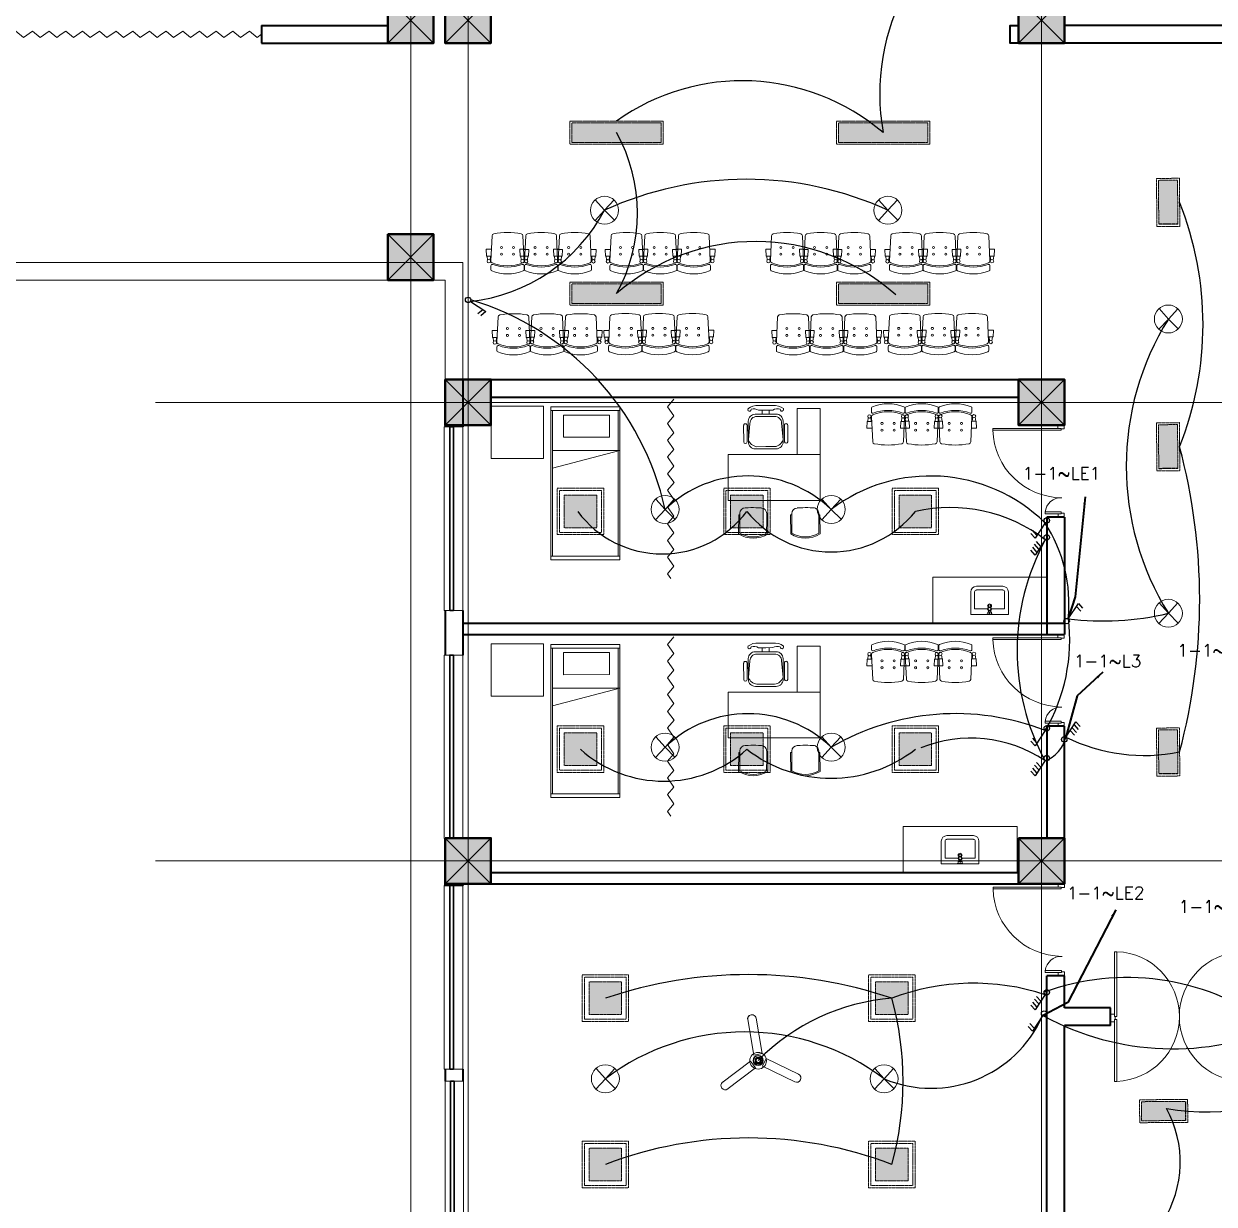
# Model space of a CAD drawing. Header units: millimetres. Extents: x 2402294 to 3337895, y 3394997 to 3969149.
# Drawn here: x 2524429 to 2539999, y 3877458 to 3892899 of the extents above; entities that cross this region are included whole.
import ezdxf

# ---------------------------------------------------------------- set-up
doc = ezdxf.new("R2010")
doc.units = ezdxf.units.MM
doc.header["$MEASUREMENT"] = 0
doc.linetypes.add('CENTER', pattern=[2, 1.25, -0.25, 0.25, -0.25])
for name, color, linetype, lineweight in [('0newfurnture', 30, 'Continuous', 15), ('48fan', 4, 'Continuous', 13), ('centreline', 52, 'CENTER', 5), ('Column-0.5', 14, 'Continuous', 50), ('conduit Light & fan City', 30, 'Continuous', 5), ('door', 41, 'Continuous', 5), ('Door Opening-0.09', 253, 'Continuous', 9), ('furniture', 34, 'Continuous', 15), ('Furniture Hospital-0.09', 44, 'Continuous', 9), ('Hatch', 9, 'Continuous', 9), ('Sill Level', 140, 'Continuous', 20), ('Switches', 173, 'Continuous', 15), ('WALL 0.2', 7, 'Continuous', 20), ('wall 0.4', 7, 'Continuous', 40), ('WINDOW', 152, 'Continuous', 30), ('Windows Plan', 152, 'Continuous', 35)]:
    doc.layers.add(name, color=color, linetype=linetype, lineweight=lineweight)
for name, color, linetype in [('1 x 4 recessed', 80, 'CENTER'), ('2 x 11 recessed', 60, 'CENTER'), ('ceilling fan', 3, 'Continuous'), ('emergencylight', 1, 'Continuous'), ('thrtywpanel', 7, 'Continuous'), ('wire powered ups', 3, 'Continuous'), ('Wires', 1, 'Continuous')]:
    doc.layers.add(name, color=color, linetype=linetype)
doc.styles.add('romans', font='romans.shx')
doc.styles.get("Standard").update_dxf_attribs({"font": 'arial.ttf'})
doc.linetypes.add('ZIGZAG', pattern='A,0.0001,-0.2,[131,ltypeshp.shx,S=0.2,R=0,X=-0.2,Y=0],-0.4,[131,ltypeshp.shx,S=0.2,R=180,X=0.2,Y=0],-0.2', length=0.8001)
doc.dimstyles.get("Standard").update_dxf_attribs({"dimtxt": 500, "dimasz": 100, "dimexe": 100, "dimexo": 200, "dimgap": 0.09, "dimtad": 0, "dimtoh": 1, "dimdec": 0, "dimzin": 0, "dimdsep": 46, "dimtxsty": 'Standard', "dimblk": 'DOT', "dimcen": 0, "dimclrd": 256, "dimclre": 256, "dimclrt": 256, "dimadec": 0, "dimazin": 0, "dimtfac": 1, "dimtdec": 0, "dimtofl": 0, "dimtmove": 0, "dimatfit": 3, "dimfxl": 1, "dimtolj": 1, "dimtzin": 0, "dimlwd": -1, "dimlwe": -1, "dimarcsym": 1})

# ---------------------------------------------------------------- blocks, each defined once
blk = doc.blocks.new('2ft column')
at = {"layer": 'Hatch', "ltscale": 5}
h = blk.add_hatch(color=256, dxfattribs=at)
h.dxf.hatch_style = 1
h.paths.add_polyline_path([(2207385, 4176559), (2207985, 4176559), (2207985, 4175959), (2207385, 4175959)])
at = {"layer": 'Column-0.5', "ltscale": 5}
blk.add_lwpolyline([(2207385, 4176559), (2207985, 4176559), (2207985, 4175959), (2207385, 4175959)], close=True, dxfattribs=at)
at = {"layer": 'Defpoints', "ltscale": 5}
for points in [[(2207985, 4176559), (2207385, 4175959)], [(2207985, 4175959), (2207385, 4176559)]]:
    blk.add_lwpolyline(points, dxfattribs=at)
blk = doc.blocks.new('main grid')
at = {"layer": 'centreline', "ltscale": 5}
for p, q in [((2541411, 4018930), (2541411, 3976624)), ((2542161, 4018930), (2542161, 3976624)), ((2549661, 4018930), (2549661, 3976624)), ((2559988, 3991172), (2538074, 3991172)), ((2559988, 3985172), (2538074, 3985172))]:
    blk.add_line(p, q, dxfattribs=at)
at = {"layer": 'Hatch'}
for p in [(333726, -180087), (333726, -183187), (334476, -185087), (341976, -185087), (334476, -191087), (341976, -191087)]:
    blk.add_blockref('2ft column', p, dxfattribs=at)
at = {"layer": 'Hatch', "xscale": -1}
for p in [(4749846, -180087), (4757346, -180087)]:
    blk.add_blockref('2ft column', p, dxfattribs=at)
blk = doc.blocks.new('MAIN DOOR')
at = {"layer": 'door', "ltscale": 1000}
for points in [[(2313.47, 188.53), (2347.4, 188.53), (2347.4, 187.28), (2313.47, 187.28)], [(2381.32, 188.53), (2348.88, 188.53), (2348.88, 187.28), (2381.32, 187.28)]]:
    blk.add_lwpolyline(points, close=True, dxfattribs=at)
for points in [[(2346.08, 190.6), (2346.08, 188.53)], [(2348.88, 188.12), (2347.4, 188.12), (2347.4, 188.53), (2346.08, 188.53), (2346.08, 190.6), (2350.2, 190.6)], [(2347.4, 188.12), (2348.88, 188.12), (2348.88, 188.53), (2350.2, 188.53), (2350.2, 190.6), (2346.08, 190.6)], [(2350.2, 190.6), (2350.2, 188.53)], [(2313.41, 120.66), (2347.33, 120.66), (2347.33, 121.91), (2313.41, 121.91), (2313.41, 120.66)], [(2348.82, 121.07), (2347.33, 121.07), (2347.33, 120.66), (2346.01, 120.66), (2346.01, 118.6), (2350.14, 118.6)], [(2347.33, 121.07), (2348.82, 121.07), (2348.82, 120.66), (2350.14, 120.66), (2350.14, 118.6), (2346.01, 118.6)], [(2346.01, 118.6), (2346.01, 120.66)], [(2381.26, 120.66), (2348.82, 120.66), (2348.82, 121.91), (2381.26, 121.91), (2381.26, 120.66)], [(2350.14, 118.6), (2350.14, 120.66)]]:
    blk.add_lwpolyline(points, dxfattribs=at)
at = {"layer": 'Door Opening-0.09', "ltscale": 1000}
for centre, radius, start, end in [((2347.4, 188.53), 33.94, 182.11678, 357.88255), ((2347.33, 120.66), 33.95, 2.11669, 177.88264)]:
    blk.add_arc(centre, radius, start, end, dxfattribs=at)
at = {"layer": 'WINDOW', "ltscale": 5}
blk.add_line((2350.14, 190.6), (2350.14, 190.6), dxfattribs=at)
blk = doc.blocks.new("door 5'")
at = {"layer": 'door', "ltscale": 1000}
for points in [[(2177525, 4317078), (2177525, 4317062), (2177516, 4317062), (2177516, 4317020), (2177473, 4317020), (2177474, 4317105)], [(2177525, 4317062), (2177525, 4317105), (2177474, 4317105), (2177473, 4317020)], [(2177473, 4317020), (2177516, 4317020)], [(2177474, 4317105), (2177516, 4317105)], [(2178697, 4316120), (2178697, 4317060), (2178671, 4317060), (2178671, 4316120), (2178697, 4316120)], [(2178689, 4317076), (2178689, 4317060), (2178697, 4317060), (2178697, 4317018), (2178740, 4317018), (2178740, 4317104)], [(2178689, 4317060), (2178689, 4317104), (2178740, 4317104), (2178740, 4317018)], [(2178740, 4317018), (2178697, 4317018)]]:
    blk.add_lwpolyline(points, dxfattribs=at)
blk.add_lwpolyline([(2177516, 4316839), (2177516, 4317062), (2177543, 4317062), (2177543, 4316839)], close=True, dxfattribs=at)
at = {"layer": 'Door Opening-0.09', "ltscale": 1000}
for centre, radius, start, end in [((2177516, 4317062), 224, 276.6944, 2.344), ((2178697, 4317076), 957, 180.3416, 268.4244)]:
    blk.add_arc(centre, radius, start, end, dxfattribs=at)
at = {"layer": 'WINDOW', "ltscale": 5}
blk.add_line((2177474, 4317104), (2177474, 4317104), dxfattribs=at)
blk = doc.blocks.new('BANCAS')
at = {"layer": 'Furniture Hospital-0.09'}
for p, q in [((-0.236, -0.247), (-0.314, -0.247)), ((-0.309, -0.347), (-0.314, -0.247)), ((-0.241, -0.347), (-0.309, -0.347)), ((-0.294, -0.405), (-0.3, -0.347)), ((-0.256, -0.405), (-0.25, -0.347)), ((0.314, -0.25), (0.236, -0.25)), ((0.309, -0.35), (0.241, -0.35)), ((0.256, -0.409), (0.25, -0.35)), ((0.294, -0.409), (0.3, -0.35)), ((0.309, -0.35), (0.314, -0.25))]:
    blk.add_line(p, q, dxfattribs=at)
blk.add_lwpolyline([(0.227, -0.048, 0.346546), (0.203, -0.019, 0.095695), (-0.203, -0.019, 0.346546), (-0.227, -0.048), (-0.244, -0.417, 0.318973), (-0.225, -0.447, 0.193005), (0.225, -0.447, 0.318973), (0.244, -0.417)], format="xyb", close=True, dxfattribs=at)
blk.add_lwpolyline([(-0.245, -0.522), (-0.245, -0.489, -0.522832), (-0.218, -0.471, 0.18), (0.218, -0.471, -0.522832), (0.245, -0.489), (0.245, -0.547, -0.306573), (0.232, -0.565, -0.192782), (-0.232, -0.565, -0.306573), (-0.245, -0.547), (-0.245, -0.504)], format="xyb", dxfattribs=at)
for centre, radius in [((-0.09, -0.22), 0.015), ((-0.09, -0.32), 0.015), ((0.09, -0.22), 0.015), ((0.09, -0.32), 0.015), ((-0.275, -0.422), 0.025), ((0.275, -0.425), 0.025)]:
    blk.add_circle(centre, radius, dxfattribs=at)
blk = doc.blocks.new('A$C72AE6952')
at = {"ltscale": 20, "xscale": 800, "yscale": 800, "zscale": 800, "row_count": 1, "column_count": 3, "row_spacing": 0, "column_spacing": 440.0000000000001}
blk.add_blockref('BANCAS', (-440, 0), dxfattribs=at)
blk = doc.blocks.new('TAP')
at = {"layer": 'Furniture Hospital-0.09', "linetype": 'Continuous'}
for p, q in [((0, 38), (0, -38)), ((5, 38), (0, 38)), ((5, 38), (5, -38)), ((30, 25), (5, 25)), ((30, 0), (5, 0)), ((30, 25), (30, -25)), ((56, 16), (30, 16)), ((51, 7), (48, 8)), ((59, 19), (57, 22)), ((73, 24), (73, 27)), ((88, 20), (89, 22)), ((97, 15), (125, 12)), ((97, 8), (100, 9)), ((5, -38), (0, -38)), ((30, -25), (5, -25)), ((56, -16), (30, -16)), ((51, -8), (48, -9)), ((60, -20), (58, -22)), ((74, -24), (74, -27)), ((88, -19), (90, -22)), ((97, -7), (100, -8)), ((97, -15), (125, -12))]:
    blk.add_line(p, q, dxfattribs=at)
for radius in [21.2, 19.7]:
    blk.add_circle((74, 0), radius, dxfattribs=at)
for centre, radius, start, end in [((74, 0), 27.2, 163.0512, 199.0512), ((74, 0), 24.2, 127.0512, 163.0512), ((74, 0), 27.2, 91.0512, 127.0512), ((74, 0), 24.2, 55.0512, 91.0512), ((74, 0), 27.2, 19.0512, 55.0512), ((74, 0), 24.2, 343.0512, 19.0512), ((95, 0), 32.6, 337.45, 22.55), ((74, 0), 24.2, 199.0512, 235.0512), ((74, 0), 27.2, 235.0512, 271.0512), ((74, 0), 24.2, 271.0512, 307.0512), ((74, 0), 27.2, 307.0512, 343.0512)]:
    blk.add_arc(centre, radius, start, end, dxfattribs=at)
blk = doc.blocks.new('bazin')
at = {"layer": '0newfurnture', "ltscale": 5}
for p, q in [((2434577, 4011590), (2435069, 4011590)), ((2434577, 4011295), (2434577, 4011590)), ((2434626, 4011295), (2434626, 4011516)), ((2434626, 4011516), (2434799, 4011516)), ((2434847, 4011516), (2435020, 4011516)), ((2435020, 4011516), (2435020, 4011295)), ((2435069, 4011590), (2435069, 4011295)), ((2434996, 4011270), (2434651, 4011270)), ((2434996, 4011221), (2434651, 4011221))]:
    blk.add_line(p, q, dxfattribs=at)
blk.add_circle((2434823, 4011477), 25.6, dxfattribs=at)
for centre, radius, start, end in [((2434651, 4011295), 73.8, 180, 270), ((2434651, 4011295), 24.6, 180, 270), ((2434996, 4011295), 73.8, 270, 0), ((2434996, 4011295), 24.6, 270, 0)]:
    blk.add_arc(centre, radius, start, end, dxfattribs=at)
at = {"layer": '0newfurnture', "ltscale": 5, "xscale": 0.9842520018725999, "yscale": 0.9842520018725999, "zscale": 0.9842520018725999, "rotation": 270}
blk.add_blockref('TAP', (2434823, 4011590), dxfattribs=at)
blk = doc.blocks.new('ADHIKRIT')
at = {"layer": 'furniture'}
for p, q in [((900, 1351), (0, 1351)), ((0, 1351), (0, -450)), ((0, 741), (0, 1351)), ((900, -450), (900, 1351)), ((-245, 1046), (-569, 1047)), ((-245, 980), (-569, 981)), ((1048, 956), (1048, 1014)), ((1187, 1121), (1153, 1121)), ((1187, 1145), (1558, 1147)), ((1187, 1145), (1187, 1121)), ((1187, 1121), (1545, 1123)), ((1050, 758), (1050, 711)), ((1050, 700), (1050, 711)), ((-789, 683), (-869, 683)), ((-789, 547), (-869, 547)), ((1189, 595), (1157, 595)), ((1187, 595), (1187, 571)), ((1187, 571), (1558, 573)), ((1189, 595), (1286, 595)), ((1287, 595), (1545, 597)), ((-247, 247), (-571, 248)), ((-900, 0), (0, 0)), ((-900, -450), (-900, 0)), ((-247, 182), (-571, 182)), ((1189, 102), (1157, 102)), ((1187, 126), (1558, 124)), ((1187, 102), (1187, 126)), ((1189, 102), (1286, 101)), ((1287, 101), (1545, 100)), ((1050, -4), (1050, -14)), ((1050, -61), (1050, -14)), ((0, -450), (-900, -450)), ((0, -450), (900, -450)), ((1048, -260), (1048, -318)), ((1187, -425), (1153, -425)), ((1187, -425), (1545, -426)), ((1187, -449), (1187, -425)), ((1187, -449), (1558, -450))]:
    blk.add_line(p, q, dxfattribs=at)
for points in [[(-897, 962, 0.207066), (-957, 755), (-957, 615)], [(-110, 614), (-109, 818, 0.414214), (-246, 955), (-655, 956, 0.418376), (-789, 820), (-789, 615)], [(-153, 614), (-152, 788, 0.28028), (-288, 955), (-610, 925, 0.418376), (-744, 789), (-745, 615)], [(-885, 900, 0.214578), (-869, 755), (-869, 615)], [(-899, 268, -0.207066), (-958, 476), (-957, 615)], [(-886, 330, -0.214578), (-870, 475), (-869, 615)], [(-110, 614), (-110, 409, -0.414214), (-247, 273), (-656, 274, -0.418376), (-790, 410), (-789, 615)], [(-153, 614), (-153, 440, -0.28028), (-290, 273), (-612, 304, -0.418376), (-745, 441), (-745, 615)]]:
    blk.add_lwpolyline(points, format="xyb", dxfattribs=at)
for centre, radius, start, end in [((-881, 933), 33.3, 262.3354, 120.0474), ((-569, 1014), 32.9, 89.8702, 269.8702), ((-245, 1013), 32.9, 269.8702, 89.8702), ((1753, 864), 711, 172.5908, 188.6233), ((1154, 1015), 106, 90.3083, 180.3083), ((1203, 1157), 39.5, 294.3355, 296.5711), ((1099, 860), 518, 329.4756, 30.5244), ((1099, 860), 542, 328.0257, 31.9845), ((1157, 701), 106, 180.3083, 270.3083), ((-882, 297), 33.3, 239.693, 97.4051), ((-571, 215), 32.9, 89.8702, 269.8702), ((-253, 214), 33.4, 280.4483, 79.5122), ((1157, -4), 106, 89.6917, 179.6917), ((1099, -163), 518, 329.4756, 30.5244), ((1099, -163), 542, 328.0155, 31.9743), ((1753, -168), 711, 171.3767, 187.4092), ((1154, -319), 106, 179.6917, 269.6917), ((1203, -461), 39.5, 63.4289, 65.6645)]:
    blk.add_arc(centre, radius, start, end, dxfattribs=at)
blk = doc.blocks.new('BED')
at = {"layer": 'Furniture Hospital-0.09'}
for p, q in [((-2.12, 0.475), (-2.12, -0.475)), ((-2.12, -0.475), (-2.12, 0.475)), ((-0.008, 0.475), (-2.12, 0.475)), ((-2.07, 0.475), (-2.07, -0.475)), ((-0.058, 0.455), (-2.07, 0.455)), ((-0.855, -0.455), (-0.61, 0.475)), ((-0.61, 0.475), (-0.61, -0.455)), ((-0.425, 0.336), (-0.426, -0.303)), ((-0.425, 0.336), (-0.121, 0.336)), ((-0.121, -0.303), (-0.121, 0.336)), ((-0.058, -0.475), (-0.058, 0.475)), ((-0.008, -0.475), (-0.008, 0.475)), ((-0.426, -0.303), (-0.121, -0.303)), ((-2.12, -0.475), (-0.008, -0.475)), ((-2.07, -0.455), (-0.058, -0.455))]:
    blk.add_line(p, q, dxfattribs=at)
blk = doc.blocks.new('w1')
at = {"layer": 'Sill Level'}
blk.add_lwpolyline([(2460641, 3827503), (2460641, 3825103), (2460401, 3825103), (2460401, 3827503)], close=True, dxfattribs=at)
at = {"layer": 'Windows Plan'}
blk.add_lwpolyline([(2460521, 3825103), (2460521, 3827503), (2460473, 3827503), (2460473, 3825103)], close=True, dxfattribs=at)
blk = doc.blocks.new('4 ft recessed panel')
at = {"layer": '1 x 4 recessed', "lineweight": 0}
h = blk.add_hatch(dxfattribs=at)
h.set_pattern_fill('AR-SAND', color=256, scale=6.25)
h.set_pattern_definition([(37.5, (-418269.719, 97562.351), (-0.39370849, 12.04264856), [0, -9.5, 0, -10.625, 0, -10.15625]), (7.5, (-418269.719, 97562.351), (11.0611044, 17.6384129), [0, -5.125, 0, -8.5625, 0, -3.28125]), (327.5, (-418277.406, 97562.351), (19.46338664, 0.03536908), [0, -3.125, 0, -11.25, 0, -14.6875]), (317.5, (-418277.406, 97562.351), (18.7882913, 5.4854723), [0, -1.5625, 0, -7.375, 0, -8.4375])])
h.paths.add_polyline_path([(-575, 125), (575, 125), (575, -125), (-575, -125)])
for points in [[(-600, 150), (600, 150), (600, -150), (-600, -150)], [(-575, 125), (575, 125), (575, -125), (-575, -125)]]:
    blk.add_lwpolyline(points, close=True, dxfattribs=at)
blk = doc.blocks.new('36W LED PANEL')
at = {"layer": '2 x 11 recessed', "lineweight": 0, "true_color": 0xffffff, "transparency": 33554664}
h = blk.add_hatch(dxfattribs=at)
h.set_pattern_fill('DOTS', scale=15.2)
h.paths.add_polyline_path([(-213, 213), (213, 213), (213, -213), (-213, -213)])
at = {"layer": '2 x 11 recessed', "lineweight": 0}
for points in [[(-304, 304), (304, 304), (304, -304), (-304, -304)], [(-274, 274), (274, 274), (274, -274), (-274, -274)], [(-213, 213), (213, 213), (213, -213), (-213, -213)]]:
    blk.add_lwpolyline(points, close=True, dxfattribs=at)
blk = doc.blocks.new('2 ft panel')
at = {"layer": '1 x 4 recessed', "lineweight": 0}
h = blk.add_hatch(dxfattribs=at)
h.set_pattern_fill('AR-SAND', color=256, scale=6.25)
h.set_pattern_definition([(37.5, (-417982.219, 97562.351), (-0.39370849, 12.04264856), [0, -9.5, 0, -10.625, 0, -10.15625]), (7.5, (-417982.219, 97562.351), (11.0611044, 17.6384129), [0, -5.125, 0, -8.5625, 0, -3.28125]), (327.5, (-417989.906, 97562.351), (19.46338664, 0.03536908), [0, -3.125, 0, -11.25, 0, -14.6875]), (317.5, (-417989.906, 97562.351), (18.7882913, 5.4854723), [0, -1.5625, 0, -7.375, 0, -8.4375])])
h.paths.add_polyline_path([(287, -125), (287, 125), (-288, 125), (-288, -125)])
at = {"layer": '1 x 4 recessed'}
blk.add_line((287, 125), (287, -125), dxfattribs=at)
at = {"layer": '1 x 4 recessed', "lineweight": 0}
for points in [[(316, -150), (-313, -150), (-313, 150), (316, 150)], [(287, -125), (-288, -125), (-288, 125), (287, 125)], [(316, 150), (316, -150)]]:
    blk.add_lwpolyline(points, dxfattribs=at)
blk = doc.blocks.new('4 WAY')
at = {"layer": 'Switches', "lineweight": 30}
for p, q in [((1.76, 2.13), (6.02, 8.52)), ((4.51, 6.01), (6.27, 4.01)), ((5.27, 7.27), (7.02, 5.26)), ((6.02, 8.52), (7.78, 6.51)), ((3.64, 4.89), (5.39, 2.88))]:
    blk.add_line(p, q, dxfattribs=at)
blk.add_circle((1.13, 1.13), 1.13, dxfattribs=at)
blk = doc.blocks.new('emergency')
at = {"layer": 'conduit Light & fan City'}
for p, q in [((0, 0), (-124, -135)), ((-122, 136), (0, 0)), ((124, 135), (0, 0)), ((0, 0), (129, -129))]:
    blk.add_line(p, q, dxfattribs=at)
blk.add_circle((0, 0), 183, dxfattribs=at)
blk = doc.blocks.new('2 WAY')
at = {"layer": 'Switches', "lineweight": 30}
for p, q in [((1.76, 2.13), (6.02, 8.52)), ((5.27, 7.27), (7.02, 5.26)), ((6.02, 8.52), (7.78, 6.51))]:
    blk.add_line(p, q, dxfattribs=at)
blk.add_circle((1.13, 1.13), 1.13, dxfattribs=at)
blk = doc.blocks.new('48 inch fan')
at = {"color": 3, "extrusion": (-0.984895, -0.173153, 0)}
for p, q in [((-33.3, 131.7, -78.1), (-33.3, 131.7, -76)), ((-33.3, 131.7, -78.1), (-13.3, 18.3, -78.1)), ((-13.3, 18.3, -78.1), (-13.3, 18.3, -76))]:
    blk.add_line(p, q, dxfattribs=at)
at = {"color": 3}
for p, q in [((-33.3, 131.7, -78.1), (-33.3, 131.7, -76)), ((-6.6, 136.4, -78.1), (-6.6, 136.4, -76)), ((13.4, 23, -76), (-13.3, 18.3, -76)), ((14, -17.8, -76), (25.8, 6.6, -76)), ((-116.3, -70.9, -76), (-24.4, -1.4, -76)), ((-8.1, -23.1, -76), (-100, -92.5, -76)), ((-24.4, -1.4, -76), (-8.1, -23.1, -76)), ((117.6, -68, -76), (14, -17.8, -76)), ((129.5, -43.6, -78.1), (129.5, -43.6, -76))]:
    blk.add_line(p, q, dxfattribs=at)
at = {"color": 3, "extrusion": (0.984895, 0.173153, 0)}
for p, q in [((-6.6, 136.4, -78.1), (-6.6, 136.4, -76)), ((13.4, 23, -78.1), (13.4, 23, -76))]:
    blk.add_line(p, q, dxfattribs=at)
at = {"color": 3, "extrusion": (0, 0, -1)}
for p, q in [((13.4, 23, -78.1), (-6.6, 136.4, -78.1)), ((-13.3, 18.3, -78.1), (13.4, 23, -78.1)), ((14, -17.8, -78.1), (25.8, 6.6, -78.1)), ((-116.3, -70.9, -78.1), (-24.4, -1.4, -78.1)), ((-8.1, -23.1, -78.1), (-100, -92.5, -78.1)), ((-24.4, -1.4, -78.1), (-8.1, -23.1, -78.1)), ((117.6, -68, -78.1), (14, -17.8, -78.1))]:
    blk.add_line(p, q, dxfattribs=at)
at = {"color": 3, "extrusion": (0.173153, -0.984895, 0)}
for p, q in [((13.4, 23, -76), (-13.3, 18.3, -76)), ((-13.3, 18.3, -78.1), (13.4, 23, -78.1)), ((-13.3, 18.3, -78.1), (-13.3, 18.3, -76)), ((13.4, 23, -78.1), (13.4, 23, -76))]:
    blk.add_line(p, q, dxfattribs=at)
at = {"color": 3, "extrusion": (-0.900152, 0.435576, 0)}
for p, q in [((14, -17.8, -76), (25.8, 6.6, -76)), ((14, -17.8, -78.1), (25.8, 6.6, -78.1)), ((25.8, 6.6, -78.1), (25.8, 6.6, -76)), ((14, -17.8, -78.1), (14, -17.8, -76))]:
    blk.add_line(p, q, dxfattribs=at)
at = {"color": 3, "extrusion": (0.435576, 0.900152, 0)}
for p, q in [((25.8, 6.6, -78.1), (25.8, 6.6, -76)), ((25.8, 6.6, -78.1), (129.5, -43.6, -78.1)), ((129.5, -43.6, -78.1), (129.5, -43.6, -76))]:
    blk.add_line(p, q, dxfattribs=at)
at = {"color": 3, "extrusion": (-0.602909, 0.79781, 0)}
for p, q in [((-116.3, -70.9, -76), (-24.4, -1.4, -76)), ((-116.3, -70.9, -78.1), (-24.4, -1.4, -78.1)), ((-24.4, -1.4, -78.1), (-24.4, -1.4, -76))]:
    blk.add_line(p, q, dxfattribs=at)
at = {"color": 3, "extrusion": (0.602909, -0.79781, 0)}
for p, q in [((-8.1, -23.1, -76), (-100, -92.5, -76)), ((-8.1, -23.1, -78.1), (-100, -92.5, -78.1)), ((-8.1, -23.1, -78.1), (-8.1, -23.1, -76)), ((-97.8, -90.4, -2.4), (-97.8, -90.4, -0.4))]:
    blk.add_line(p, q, dxfattribs=at)
at = {"color": 3, "extrusion": (0.79781, 0.602909, 0)}
for p, q in [((-24.4, -1.4, -76), (-8.1, -23.1, -76)), ((-24.4, -1.4, -78.1), (-24.4, -1.4, -76)), ((-24.4, -1.4, -78.1), (-8.1, -23.1, -78.1)), ((-8.1, -23.1, -78.1), (-8.1, -23.1, -76))]:
    blk.add_line(p, q, dxfattribs=at)
at = {"color": 3, "extrusion": (-0.435576, -0.900152, 0)}
for p, q in [((117.6, -68, -76), (14, -17.8, -76)), ((14, -17.8, -78.1), (14, -17.8, -76)), ((117.6, -68, -78.1), (14, -17.8, -78.1))]:
    blk.add_line(p, q, dxfattribs=at)
at = {"color": 3}
for centre, radius in [((0, 0, -71.1), 26.7), ((0, 0, -81.3), 26.7), ((0, 0), 6.78)]:
    blk.add_circle(centre, radius, dxfattribs=at)
at = {"color": 3, "extrusion": (0, 0, -1)}
for centre, radius in [((0, 0, 81.3), 26.7), ((0, 0, 71.1), 26.7), ((0, 0, 81.3), 6.78), ((0, 0, 81.3), 6.78)]:
    blk.add_circle(centre, radius, dxfattribs=at)
at = {"color": 3, "extrusion": (-0.024462, -1e-16, 0.999701)}
for centre, radius in [((-0.6, 0.2, 16), 16.3), ((-0.9, 0.2, 16), 14.5), ((-0.9, 0.2, 16), 14.5), ((-0.6, 0.2, -5.6), 8.13)]:
    blk.add_circle(centre, radius, dxfattribs=at)
at = {"color": 3, "extrusion": (0.024462, 1e-16, -0.999701)}
for centre, radius in [((0.6, 0.2, -16), 16.3), ((0.4, 0.2, 0.2), 10.2), ((0.8, 0.2, 0.2), 9.08), ((0.9, 0.2, 5.6), 7.26)]:
    blk.add_circle(centre, radius, dxfattribs=at)
at = {"color": 3, "extrusion": (0.024462, 0, -0.999701)}
blk.add_circle((0.8, 0.2, 0.2), 6.78, dxfattribs=at)
at = {"color": 3, "extrusion": (0, 0, -1)}
for centre, start, end in [((19.9, 134.1, 78.1), 350.0288, 170.0288), ((19.9, 134.1, 76), 350.0288, 170.0288), ((105.9, -79.6, 2.4), 232.9215, 52.9215), ((-123.6, -55.8, 76), 115.822, 295.822), ((-123.6, -55.8, 78.1), 115.822, 295.822), ((-123.6, -55.8, 78.1), 115.822, 295.822)]:
    blk.add_arc(centre, 13.6, start, end, dxfattribs=at)
at = {"color": 3}
for centre, start, end in [((-19.9, 134.1, -76), 9.9712, 189.9712), ((-19.9, 134.1, -78.1), 9.9712, 189.9712), ((123.6, -55.8, -76), 244.178, 64.178)]:
    blk.add_arc(centre, 13.6, start, end, dxfattribs=at)
blk = doc.blocks.new('_Dot')
at = {"color": 0, "linetype": 'ByBlock', "lineweight": -2}
blk.add_line((-0.5, 0), (-1, 0), dxfattribs=at)
at = {"color": 0, "linetype": 'ByBlock', "lineweight": -3, "const_width": 0.5}
blk.add_lwpolyline([(-0.25, 0, 1), (0.25, 0, 1)], format="xyb", close=True, dxfattribs=at)

msp = doc.modelspace()

# ---------------------------------------------------------------- linework, layer by layer
at = {"layer": '0newfurnture', "ltscale": 5}
for points in [[(2536317.9, 3885659.2), (2537806.4, 3885659.2), (2537806.4, 3885059.2), (2536317.9, 3885059.2)], [(2535932.7, 3882397.1), (2537421.3, 3882397.1), (2537421.3, 3881797.1), (2535932.7, 3881797.1)]]:
    msp.add_lwpolyline(points, close=True, dxfattribs=at)
at = {"layer": 'furniture'}
for points in [[(2530542.4, 3887213.5), (2531224.5, 3887213.5), (2531224.5, 3887895.6), (2530542.4, 3887895.6)], [(2530542.4, 3884105.5), (2531224.5, 3884105.5), (2531224.5, 3884787.6), (2530542.4, 3884787.6)]]:
    msp.add_lwpolyline(points, close=True, dxfattribs=at)
at = {"layer": 'WALL 0.2', "ltscale": 5}
for p, q in [((2514634.1, 3889777.1), (2530169.1, 3889777.1)), ((2530169.1, 3889777.1), (2530169.1, 3888247.1)), ((2514864.1, 3889547.1), (2529939.1, 3889547.1)), ((2529939.1, 3889547.1), (2529939.1, 3888247.1))]:
    msp.add_line(p, q, dxfattribs=at)
at = {"layer": 'wall 0.4', "ltscale": 5}
for p, q in [((2527539.1, 3892877.1), (2529189.1, 3892877.1)), ((2527539.1, 3892877.1), (2527539.1, 3892647.1)), ((2529939.1, 3888247.1), (2529939.1, 3887625.8)), ((2530169.1, 3888247.1), (2530169.1, 3887625.8)), ((2529939.1, 3885225.8), (2529939.1, 3884640)), ((2530169.1, 3885225.8), (2530169.1, 3884640)), ((2529939.1, 3879225.8), (2529939.1, 3879066.4)), ((2530169.1, 3879225.8), (2530169.1, 3879066.4))]:
    msp.add_line(p, q, dxfattribs=at)
for points in [[(2537439.1, 3892647.1), (2537329.1, 3892647.1), (2537329.1, 3892877.1), (2537439.1, 3892877.1)], [(2543839.1, 3892877.1), (2538039.1, 3892877.1)], [(2527539.1, 3892647.1), (2529189.1, 3892647.1)], [(2544939.1, 3892647.1), (2538039.1, 3892647.1)], [(2530539.1, 3888247.1), (2537439.1, 3888247.1)], [(2530539.1, 3888017.1), (2537439.1, 3888017.1)], [(2537809.1, 3886447.1), (2537809.1, 3884909.2)], [(2538038.4, 3886447.1), (2537809.1, 3886447.1)], [(2538039.1, 3886447.1), (2538039.1, 3884909.2)], [(2530169.1, 3885059.2), (2538039.1, 3885059.2)], [(2530169.1, 3884909.2), (2538039.1, 3884909.2)], [(2537809.1, 3883709.2), (2537809.1, 3882247.1)], [(2538037.1, 3883709.2), (2537809.1, 3883709.2)], [(2538037.1, 3883709.2), (2538037.1, 3882247.1)], [(2530539.1, 3881797.1), (2537439.1, 3881797.1)], [(2530539.1, 3881647.1), (2537439.1, 3881647.1)], [(2537809.1, 3876236.2), (2537809.1, 3880447.1)], [(2538040.6, 3880447.1), (2537809.1, 3880447.1)], [(2538039.1, 3880025.1), (2538039.1, 3880447.1)], [(2538643.2, 3880025.1), (2538039.1, 3880025.1)], [(2538643.2, 3879796.6), (2538643.2, 3880026.6)], [(2538039.1, 3876236.2), (2538039.1, 3879795.1)], [(2538643.2, 3879795.1), (2538039.1, 3879795.1)]]:
    msp.add_lwpolyline(points, dxfattribs=at)
msp.add_lwpolyline([(2530169.1, 3881625.8), (2529939.1, 3881625.8), (2529939.1, 3881647.1), (2530169.1, 3881647.1)], close=True, dxfattribs=at)
at = {"layer": 'WINDOW', "linetype": 'ZIGZAG', "lineweight": 20, "ltscale": 0.5}
for points in [[(2524918.4, 3892762.1), (2524862.6, 3892719.7), (2524761.6, 3892804.7), (2524641.8, 3892721.8), (2524543.2, 3892804.7), (2524423.4, 3892721.8), (2524324.8, 3892804.7), (2524205, 3892721.8), (2524106.4, 3892804.7), (2523986.6, 3892721.8), (2523939.1, 3892761.8)], [(2526228.7, 3892762.1), (2526172.9, 3892719.7), (2526071.9, 3892804.7), (2525952.1, 3892721.8), (2525853.5, 3892804.7), (2525733.7, 3892721.8), (2525635.1, 3892804.7), (2525515.3, 3892721.8), (2525416.7, 3892804.7), (2525296.9, 3892721.8), (2525198.3, 3892804.7), (2525078.5, 3892721.8), (2524979.9, 3892804.7), (2524918.4, 3892762.1)], [(2527539.1, 3892762.1), (2527483.2, 3892719.7), (2527382.2, 3892804.7), (2527262.4, 3892721.8), (2527163.8, 3892804.7), (2527044, 3892721.8), (2526945.4, 3892804.7), (2526825.6, 3892721.8), (2526727, 3892804.7), (2526607.2, 3892721.8), (2526508.6, 3892804.7), (2526388.8, 3892721.8), (2526290.2, 3892804.7), (2526228.7, 3892762.1)], [(2532932, 3887987.2), (2532849, 3887888.6), (2532932, 3887768.8), (2532849, 3887670.3), (2532932, 3887550.5), (2532849, 3887451.9), (2532932, 3887332.1), (2532849, 3887233.5), (2532932, 3887113.7), (2532846.8, 3887012.5), (2532934, 3886897.7), (2532849, 3886796.7), (2532932, 3886676.9), (2532849, 3886578.3), (2532932, 3886458.5), (2532849, 3886359.9), (2532932, 3886240.1), (2532849, 3886141.6), (2532932, 3886021.8), (2532849, 3885923.2), (2532932, 3885803.4), (2532849, 3885704.8), (2532891.6, 3885643.3)], [(2532932, 3884879.3), (2532849, 3884780.7), (2532932, 3884660.9), (2532849, 3884562.3), (2532932, 3884442.5), (2532849, 3884343.9), (2532932, 3884224.1), (2532849, 3884125.6), (2532932, 3884005.8), (2532846.8, 3883904.6), (2532934, 3883789.8), (2532849, 3883688.8), (2532932, 3883569), (2532849, 3883470.4), (2532932, 3883350.6), (2532849, 3883252), (2532932, 3883132.2), (2532849, 3883033.6), (2532932, 3882913.8), (2532849, 3882815.3), (2532932, 3882695.5), (2532849, 3882596.9), (2532891.6, 3882535.4)]]:
    msp.add_lwpolyline(points, dxfattribs=at)
at = {"layer": 'wire powered ups', "ltscale": 5}
for centre, radius, start, end in [((2533877.9, 3886423.8), 4441.6, 65.34113, 114.65887), ((2530019.8, 3891524.1), 2269.6, 276.35431, 332.05237), ((2529210.9, 3885752.9), 3691.9, 12.41133, 73.24867), ((2542488.7, 3887112.7), 3640, 148.07555, 211.92445), ((2533903.1, 3885419), 1565.8, 46.05361, 133.94639), ((2536285.7, 3884846.7), 2137.4, 45.48906, 127.32341), ((2536181, 3885317.2), 1918.4, 354.02071, 33.31547), ((2535751.2, 3884837.3), 2357.6, 329.83326, 6.91846), ((2538553.5, 3888694.2), 3606.9, 262.59982, 283.56075), ((2533903.1, 3882308.3), 1565.8, 46.05361, 133.94639), ((2536613.4, 3880655), 3220, 68.57881, 120.28035), ((2536297.3, 3880568.7), 1594.7, 247.25141, 335.99946), ((2539461.4, 3883047.6), 3557.3, 241.67936, 294.04511), ((2533858, 3876691.9), 3018.5, 52.85581, 127.14419)]:
    msp.add_arc(centre, radius, start, end, dxfattribs=at)
at = {"layer": 'Wires', "ltscale": 5}
for centre, radius, start, end in [((2538514.4, 3891984.7), 2890.5, 112.59642, 190.14808), ((2533827.7, 3889316.4), 2837.6, 49.53977, 125.45754), ((2530287.2, 3890422.4), 2167.5, 330.93244, 29.06756), ((2535523.5, 3888965.6), 4329.3, 338.32996, 21.67004), ((2533998.7, 3887288.4), 2762.6, 48.39663, 131.12823), ((2532071.2, 3885370.5), 7737.6, 345.04683, 14.95317), ((2532779.6, 3887344.6), 1380.2, 216.71857, 323.3476), ((2534988.6, 3887398.4), 1408.5, 218.54259, 321.45741), ((2536544.8, 3884524), 2047.8, 52.57029, 102.82441), ((2540461.8, 3884700.3), 3040.4, 151.51865, 208.27066), ((2536815.1, 3881807.5), 1746.3, 56.29539, 112.04329), ((2537654.1, 3883649.8), 410.7, 288.44425, 348.6051), ((2539087.5, 3885657.2), 2329, 243.73319, 281.3741), ((2532798.2, 3884617.9), 1626.1, 227.97049, 312.02951), ((2534988.6, 3884817.2), 1787.1, 231.94111, 308.05889), ((2533908.7, 3874633.4), 5828, 71.25026, 108.74974), ((2538860.4, 3877244.8), 3176.8, 54.47845, 110.00249), ((2536851.5, 3877331.6), 3016.5, 71.88476, 110.76606), ((2536002.4, 3877392.7, 355.7), 2768.2, 94.56623, 135.34627), ((2531875.2, 3879064.8), 4055.3, 344.44645, 15.55355), ((2539921.6, 3882002), 3337.8, 260.59165, 299.67942), ((2538096.4, 3878009.6), 1458.3, 327.58774, 28.6615), ((2533908.7, 3873083.7), 5240, 69.05278, 110.94722)]:
    msp.add_arc(centre, radius, start, end, dxfattribs=at)

# ---------------------------------------------------------------- block references
at = {"layer": '0newfurnture', "xscale": -1, "rotation": 180}
for p in [(102237.7, 7896762.7), (101852.6, 7893500.7)]:
    msp.add_blockref('bazin', p, dxfattribs=at)
at = {"layer": '1 x 4 recessed', "xscale": 1.015649799774034, "yscale": 1.015649799774034, "zscale": 1.015649799774034}
for p in [(2532181.6, 3891475.4), (2535669.1, 3891475.4), (2532181.6, 3889369.3), (2535669.1, 3889369.3)]:
    msp.add_blockref('4 ft recessed panel', p, dxfattribs=at)
at = {"layer": '1 x 4 recessed'}
for p, rotation in [((2539396.7, 3890564.6), 270.4480127828098), ((2539396.7, 3887367.4), 270.4480127828098), ((2539396.7, 3883374.3), 270.4480127828098), ((2539336.5, 3878675.7), 0.4480127828097937)]:
    msp.add_blockref('2 ft panel', p, dxfattribs=dict(at, rotation=rotation))
at = {"layer": '48fan', "xscale": 4.079775000000025, "yscale": 4.079775000000025, "zscale": 4.079775000000025, "rotation": 0.08050573568567779}
msp.add_blockref('48 inch fan', (2534033.8, 3879334.5, 290.3), dxfattribs=at)
at = {"layer": 'ceilling fan', "lineweight": -3, "xscale": 31.30765159497629, "yscale": 31.30765159497629, "zscale": 31.30765159497629}
for name, p, rotation in [('2 WAY', (2530204.4, 3889323.4), 270), ('2 WAY', (2537844.3, 3886437.5), 180.0153879963838), ('4 WAY', (2537844.4, 3886216.8), 180), ('2 WAY', (2538034, 3885050.7), 0.01538799638375275), ('2 WAY', (2537844.3, 3883719.3), 180.0153879963838), ('4 WAY', (2537844.4, 3883328), 180), ('4 WAY', (2537844.4, 3880265.3), 180), ('2 WAY', (2537809, 3879986.7), 180.0153879963838)]:
    msp.add_blockref(name, p, dxfattribs=dict(at, rotation=rotation))
msp.add_blockref('4 WAY', (2538001.8, 3883502), dxfattribs=at)
at = {"layer": 'door', "xscale": -0.9473750180788149, "yscale": 0.9473750180788149, "zscale": 0.9473750180788149, "rotation": 270.0040133245631}
for p in [(-1551735, 1823276.7), (-1551735, 1820538.7), (-1551732.7, 1817276.7)]:
    msp.add_blockref("door 5'", p, dxfattribs=at)
at = {"layer": 'Door Opening-0.09', "xscale": -24.99999476308163, "yscale": 24.99999476308163, "zscale": 24.99999476308163, "rotation": 89.95085157849962}
msp.add_blockref('MAIN DOOR', (2543458.5, 3938593.4), dxfattribs=at)
at = {"layer": 'emergencylight'}
for p in [(2532024.8, 3890460.4), (2535731, 3890460.4), (2539399.2, 3889037.6), (2532816.5, 3886546.3), (2534989.8, 3886546.3), (2539399.2, 3885187.9), (2532816.5, 3883435.7), (2534989.8, 3883435.7), (2532035.3, 3879098), (2535680.6, 3879098)]:
    msp.add_blockref('emergency', p, dxfattribs=at)
at = {"layer": 'furniture', "xscale": -947.368421052245, "yscale": 947.368421052245, "zscale": 947.368421052245, "rotation": 270}
for p in [(2531773, 3887895.6), (2531773, 3884787.6)]:
    msp.add_blockref('BED', p, dxfattribs=at)
at = {"layer": 'furniture', "extrusion": (0, 0, -1), "xscale": 0.6669998082076751, "yscale": 0.6669998082076751, "zscale": -0.6669998082076751, "rotation": 270.0000000000001}
for p in [(-2534542.7, 3887265.7), (-2534542.7, 3884157.8)]:
    msp.add_blockref('ADHIKRIT', p, dxfattribs=at)
at = {"layer": 'Furniture Hospital-0.09', "yscale": 1.107692350907673, "zscale": 1.107692306891935}
for p, xscale in [((2531242.6, 3890168.4), 1.107692350907673), ((2532704.7, 3890168.4), -1.107692350907673), ((2534899, 3890168.4), 1.107692350907673), ((2536361.2, 3890168.4), -1.107692350907673), ((2531226, 3889107.1), -1.107692350907673), ((2532688.1, 3889110.2), -1.107692350907673), ((2534882.4, 3889107.1), -1.107692350907673), ((2536344.6, 3889110.2), -1.107692350907673)]:
    msp.add_blockref('A$C72AE6952', p, dxfattribs=dict(at, xscale=xscale))
at = {"layer": 'Furniture Hospital-0.09', "xscale": -1.107692350907673, "yscale": 1.107692350907673, "zscale": 1.107692306891935, "rotation": 180}
for p in [(2536220.7, 3887388.9), (2536220.7, 3884280.9)]:
    msp.add_blockref('A$C72AE6952', p, dxfattribs=at)
at = {"layer": 'thrtywpanel'}
for p in [(2531709.5, 3886520.7), (2533886.9, 3886520.7), (2536090.2, 3886520.7), (2531709.5, 3883410.1), (2533886.9, 3883410.1), (2536090.2, 3883410.1), (2532035.3, 3880152.1), (2535782, 3880152.1), (2532035.3, 3877977.4), (2535782, 3877977.4)]:
    msp.add_blockref('36W LED PANEL', p, dxfattribs=at)
at = {"layer": 'wall 0.4'}
for name, p in [('main grid', (-11921.7, -103224.7)), ('w1', (69528, 60122.9)), ('w1', (69528, 57137.1)), ('w1', (69528, 54122.9)), ('w1', (69538, 51563.5))]:
    msp.add_blockref(name, p, dxfattribs=at)

# ---------------------------------------------------------------- texts
at = {"layer": 'wall 0.4', "color": 5, "ltscale": 5, "style": 'romans'}
for s, p in [('1-1~LE1', (2537494.2, 3886936.7)), ('1-1~L2', (2539518.3, 3884622.5)), ('1-1~L3', (2538163.8, 3884482.5)), ('1-1~LE2', (2538071.3, 3881448.7)), ('1-1~L1', (2539534.7, 3881270.7))]:
    msp.add_text(s, height=162.3, dxfattribs=at).set_placement(p)

# ---------------------------------------------------------------- leaders
at = {"layer": 'wall 0.4', "ltscale": 5}
for points in [[(2538312.4, 3886712.2), (2538179.5, 3885403), (2538089.9, 3885117.6)], [(2538543.2, 3884415.8), (2538205, 3884109.7), (2538056.8, 3883568.7)], [(2538710.3, 3881310), (2538084.5, 3880096.1), (2537751.9, 3879920.7)]]:
    msp.add_leader(points, dimstyle='Standard', override={"dimfxl": 500, "dimfxlon": 1}, dxfattribs=at)

doc.saveas('drawing.dxf')
